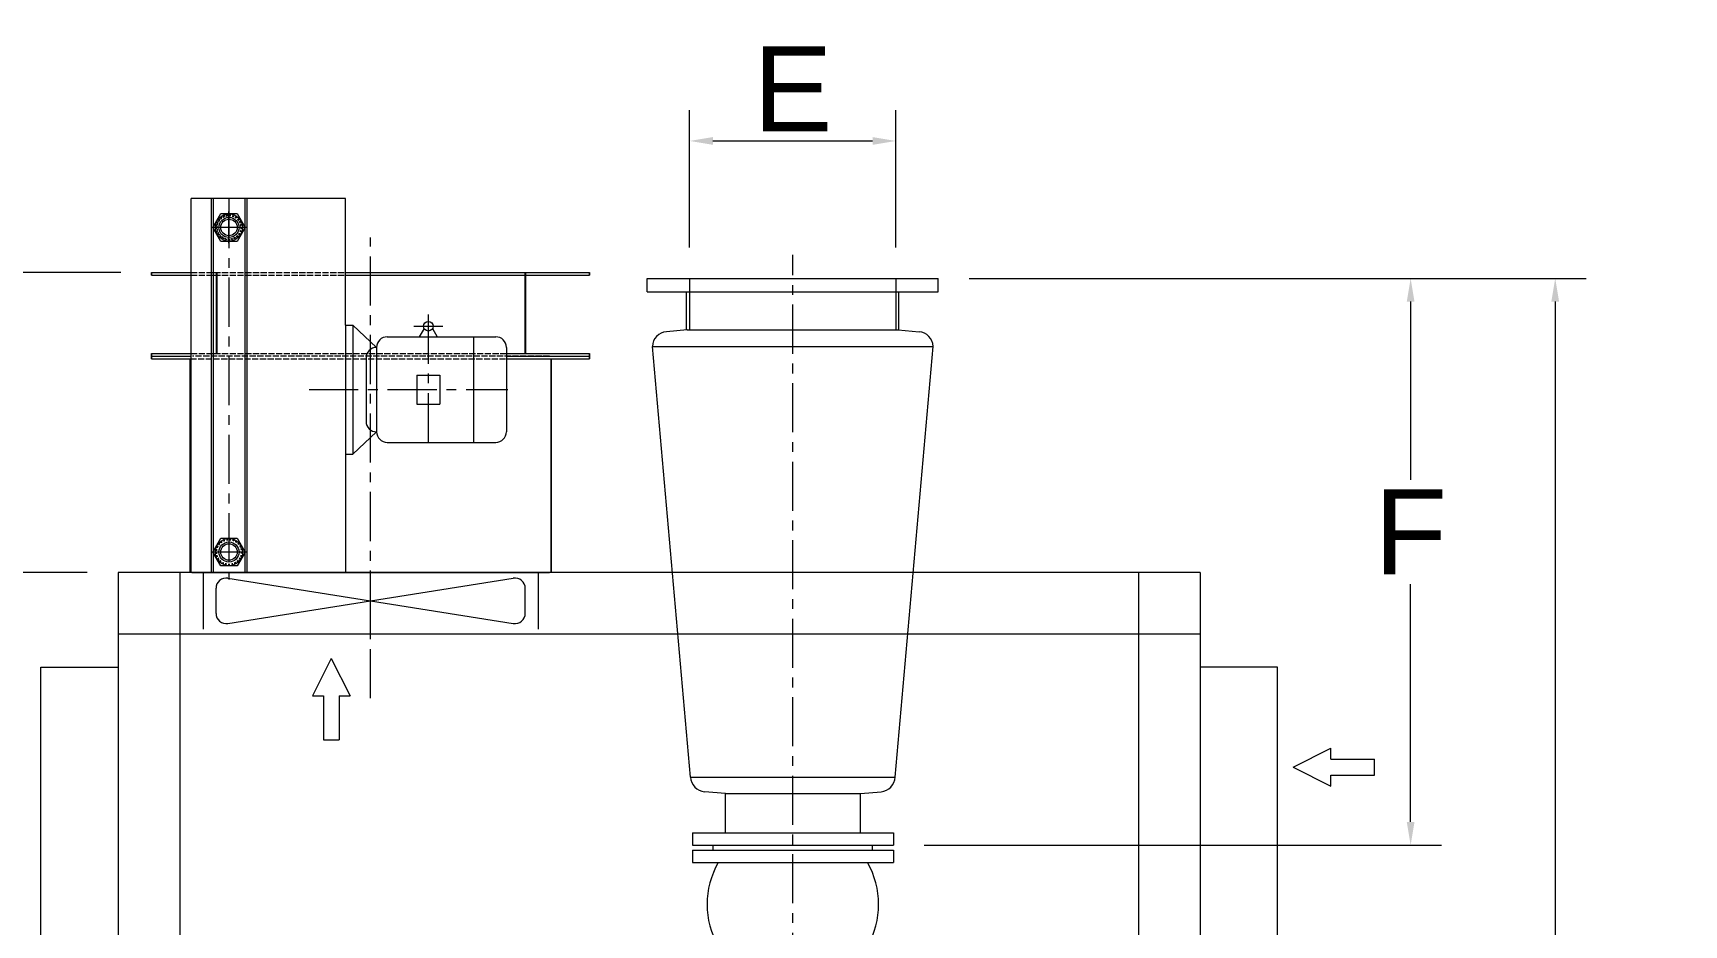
# Model space of a CAD drawing. Header units: millimetres. Extents: x 0 to 559189, y 1 to 426050.
# Drawn here: x 74784 to 156158, y 331993 to 375969 of the extents above; entities that cross this region are included whole.
import ezdxf

# ---------------------------------------------------------------- set-up
doc = ezdxf.new("R2010")
doc.units = ezdxf.units.MM
doc.header["$LTSCALE"] = 25.4
for name, pattern in [('ACAD_ISO02W100', [15, 12, -3]), ('CENTER', [50.8, 31.75, -6.35, 6.35, -6.35]), ('EB_DASH', [6, 3, -3])]:
    doc.linetypes.add(name, pattern=pattern)
doc.layers.get('Defpoints').update_dxf_attribs({"lineweight": 5})
for name, color, linetype, lineweight in [('CAXA0', 7, 'Continuous', 5), ('CAXA1', 5, 'CENTER', 5), ('CAXA2', 6, 'EB_DASH', 5)]:
    doc.layers.add(name, color=color, linetype=linetype, lineweight=lineweight)
doc.styles.add('Roman', font='arial.ttf')
doc.styles.get("Standard").update_dxf_attribs({"font": 'arial.ttf'})
doc.dimstyles.new('ISO-25', dxfattribs={"dimscale": 30, "dimtxt": 38.1, "dimasz": 38.1, "dimexe": 50.8, "dimexo": 50.8, "dimgap": 15.875, "dimtad": 1, "dimtih": 1, "dimtoh": 1, "dimdec": 1, "dimlfac": 0.03937, "dimdsep": 46, "dimtxsty": 'Standard', "dimcen": 63.5, "dimclrd": 7, "dimclre": 7, "dimclrt": 7, "dimadec": 0, "dimazin": 0, "dimtfac": 1, "dimtdec": 1, "dimtmove": 0, "dimatfit": 3, "dimfxl": 25.4, "dimlwd": 5, "dimlwe": 5, "dimarcsym": 0})

# ---------------------------------------------------------------- blocks, each defined once
blk = doc.blocks.new('*D13')
at = {"color": 7, "linetype": 'Continuous', "lineweight": 5, "transparency": 16777216}
for p, q in [((120928, 363871), (151336, 363871)), ((149812, 362728), (149812, 331477)), ((149812, 297175), (149812, 326245)), ((141824, 296032), (151336, 296032))]:
    blk.add_line(p, q, dxfattribs=at)
at = {"color": 7, "transparency": 16777216}
for points in [[(149621, 362728), (150002, 362728), (149812, 363871)], [(149621, 297175), (150002, 297175), (149812, 296032)]]:
    blk.add_solid(points, dxfattribs=at)
at = {"layer": 'Defpoints', "color": 0, "transparency": 16777216}
for p in [(119404, 363871), (149812, 363871), (140300, 296032)]:
    blk.add_point(p, dxfattribs=at)
at = {"color": 7, "lineweight": 5, "transparency": 16777216, "insert": (149812, 328861), "char_height": 4191, "attachment_point": 5, "style": 'Roman'}
blk.add_mtext('2671', dxfattribs=at)
blk = doc.blocks.new('*D3')
at = {"color": 7, "linetype": 'Continuous', "lineweight": 5, "transparency": 16777216}
for p, q in [((77456, 349372), (62835, 349372)), ((64359, 348229), (64359, 325872)), ((64359, 297175), (64359, 320640)), ((74916, 296032), (62835, 296032))]:
    blk.add_line(p, q, dxfattribs=at)
at = {"color": 7, "transparency": 16777216}
for points in [[(64169, 348229), (64550, 348229), (64359, 349372)], [(64169, 297175), (64550, 297175), (64359, 296032)]]:
    blk.add_solid(points, dxfattribs=at)
at = {"layer": 'Defpoints', "color": 0, "transparency": 16777216}
for p in [(78980, 349372), (64359, 296032), (76440, 296032)]:
    blk.add_point(p, dxfattribs=at)
at = {"color": 7, "lineweight": 5, "transparency": 16777216, "insert": (64359, 323256), "char_height": 4191, "attachment_point": 5, "style": 'Roman'}
blk.add_mtext('2100', dxfattribs=at)
blk = doc.blocks.new('*D14')
at = {"color": 7, "linetype": 'Continuous', "lineweight": 5, "transparency": 16777216}
for p, q in [((79107, 364154), (50959, 364154)), ((52483, 363011), (52483, 344493)), ((52483, 297175), (52483, 339261)), ((74916, 296032), (50959, 296032))]:
    blk.add_line(p, q, dxfattribs=at)
at = {"color": 7, "transparency": 16777216}
for points in [[(52293, 363011), (52674, 363011), (52483, 364154)], [(52293, 297175), (52674, 297175), (52483, 296032)]]:
    blk.add_solid(points, dxfattribs=at)
at = {"layer": 'Defpoints', "color": 0, "transparency": 16777216}
for p in [(80631, 364154), (52483, 296032), (76440, 296032)]:
    blk.add_point(p, dxfattribs=at)
at = {"color": 7, "lineweight": 5, "transparency": 16777216, "insert": (52483, 341877), "char_height": 4191, "attachment_point": 5, "style": 'Roman'}
blk.add_mtext('2682', dxfattribs=at)
blk = doc.blocks.new('*D4')
at = {"color": 7, "linetype": 'Continuous', "lineweight": 5, "transparency": 16777216}
for p, q in [((107149, 365395), (107149, 372171)), ((117309, 365395), (117309, 372171)), ((108292, 370647), (116166, 370647))]:
    blk.add_line(p, q, dxfattribs=at)
at = {"color": 7, "transparency": 16777216}
for points in [[(108292, 370838), (108292, 370457), (107149, 370647)], [(116166, 370838), (116166, 370457), (117309, 370647)]]:
    blk.add_solid(points, dxfattribs=at)
at = {"layer": 'Defpoints', "color": 0, "transparency": 16777216}
for p in [(117309, 370647), (107149, 363871), (117309, 363871)]:
    blk.add_point(p, dxfattribs=at)
at = {"color": 7, "lineweight": 5, "transparency": 16777216, "insert": (112229, 373219), "char_height": 4191, "attachment_point": 5, "style": 'Roman'}
blk.add_mtext('E', dxfattribs=at)
blk = doc.blocks.new('*D5')
at = {"color": 7, "linetype": 'Continuous', "lineweight": 5, "transparency": 16777216}
for p, q in [((120928, 363871), (144210, 363871)), ((142686, 362728), (142686, 353945)), ((142686, 337074), (142686, 348801)), ((118712, 335931), (144210, 335931))]:
    blk.add_line(p, q, dxfattribs=at)
at = {"color": 7, "transparency": 16777216}
for points in [[(142495, 362728), (142876, 362728), (142686, 363871)], [(142495, 337074), (142876, 337074), (142686, 335931)]]:
    blk.add_solid(points, dxfattribs=at)
at = {"layer": 'Defpoints', "color": 0, "transparency": 16777216}
for p in [(119404, 363871), (117188, 335931), (142686, 335931)]:
    blk.add_point(p, dxfattribs=at)
at = {"color": 7, "lineweight": 5, "transparency": 16777216, "insert": (142686, 351373), "char_height": 4191, "attachment_point": 5, "style": 'Roman'}
blk.add_mtext('F', dxfattribs=at)

msp = doc.modelspace()

# ---------------------------------------------------------------- linework, layer by layer
at = {"color": 7, "linetype": 'ACAD_ISO02W100', "lineweight": 5}
for p, q in [((82572.96, 364154.36), (90192.96, 364154.36)), ((82572.96, 364027.36), (90192.96, 364027.36)), ((82535.52, 359912.56), (98117.76, 359912.56)), ((82572.96, 360166.56), (98117.76, 360166.56)), ((100239.32, 360039.56), (82637.12, 360039.56))]:
    msp.add_line(p, q, dxfattribs=at)
at = {"color": 7, "lineweight": 5}
for p, q in [((83818.22, 364154.36), (83818.22, 360166.56)), ((83843.62, 364154.36), (83843.62, 360166.56)), ((99032.82, 364154.36), (99032.82, 360166.56)), ((99058.22, 364128.96), (99058.22, 360166.56)), ((105053.06, 363210.37), (105053.06, 363870.77)), ((105053.06, 363870.77), (119404.06, 363870.77)), ((107148.56, 363870.77), (107148.56, 361330.77)), ((117308.56, 363870.77), (117308.56, 361330.77)), ((119404.06, 363210.37), (119404.06, 363870.77)), ((105053.06, 363210.37), (119404.06, 363210.37)), ((106996.16, 361330.77), (106996.16, 363210.37)), ((117460.96, 361330.77), (117460.96, 363210.37)), ((83843.62, 361639.76), (83818.22, 361639.76)), ((83843.62, 361487.36), (83818.22, 361487.36)), ((83818.22, 361487.36), (83818.22, 360166.56)), ((83843.62, 361487.36), (83843.62, 360166.56)), ((107030.87, 361330.87), (106005.12, 361241.12)), ((107030.87, 361330.87), (117433.91, 361330.78)), ((117433.91, 361330.78), (118458.64, 361241.12)), ((105310.38, 360517.98), (119153.38, 360517.98)), ((107188.33, 339283.57), (105310.38, 360517.98)), ((117282.06, 339283.57), (119153.38, 360517.98)), ((78979.52, 349371.56), (78979.52, 296031.86)), ((132319.52, 349371.56), (78979.52, 349371.56)), ((82027.52, 349371.56), (82027.52, 296031.85)), ((82611.72, 349371.56), (100239.32, 349371.56)), ((129271.52, 349371.56), (129271.52, 296031.88)), ((132319.52, 349371.56), (132319.52, 296031.88)), ((132319.52, 346323.56), (78979.52, 346323.56)), ((75169.52, 300193.88), (75169.52, 344698.28)), ((75169.52, 344698.28), (78979.52, 344698.28)), ((136129.52, 344698.28), (132319.52, 344698.28)), ((136129.52, 299994.28), (136129.52, 344698.28)), ((107188.33, 339283.57), (117282.06, 339283.57)), ((108922.03, 338469.53), (107883.07, 338560.43)), ((115562.6, 338470.77), (116587.32, 338560.43)), ((108907.8, 338470.77), (115562.6, 338470.77)), ((108907.8, 336540.37), (108907.8, 338470.77)), ((115562.6, 336540.37), (115562.6, 338470.77)), ((107282.2, 336540.37), (117188.2, 336540.37)), ((107282.2, 336540.37), (107282.2, 335930.77)), ((117188.2, 336540.37), (117188.2, 335930.77)), ((107282.2, 335930.77), (117188.2, 335930.77)), ((107282.2, 335676.77), (117188.2, 335676.77)), ((107282.2, 335676.77), (107282.2, 335067.17)), ((108307.57, 335676.77), (108307.57, 335930.77)), ((116162.82, 335676.77), (116162.82, 335930.77)), ((117188.2, 335676.77), (117188.2, 335067.17)), ((107282.2, 335067.17), (117188.2, 335067.17))]:
    msp.add_line(p, q, dxfattribs=at)
at = {"color": 7, "linetype": 'Continuous', "lineweight": 5, "ltscale": 15}
for p, q in [((83170.52, 349371.56), (83170.52, 346577.56)), ((84393.34, 346855.64), (98457.69, 349093.48)), ((84393.34, 349093.48), (98457.69, 346855.64)), ((91425.52, 346577.56), (91425.52, 349371.56)), ((99680.52, 349371.56), (99680.52, 346577.56)), ((83805.52, 347357.33), (83805.52, 348591.79)), ((99045.52, 347357.33), (99045.52, 348591.79)), ((89486.04, 345127.61), (88556, 343283.55)), ((89486.04, 345127.61), (90416.07, 343283.55)), ((88556, 343283.55), (89094.19, 343283.55)), ((89094.19, 343283.55), (89094.19, 341119.43)), ((89877.88, 343283.55), (90416.07, 343283.55)), ((89877.88, 343283.55), (89877.88, 341119.43)), ((89094.19, 341119.43), (89877.88, 341119.43)), ((136899.95, 339772.82), (138744.01, 340702.85)), ((138744.01, 340164.67), (138744.01, 340702.85)), ((138744.01, 340164.67), (140908.13, 340164.67)), ((140908.13, 339380.98), (140908.13, 340164.67)), ((136899.95, 339772.82), (138744.01, 338842.79)), ((138744.01, 338842.79), (138744.01, 339380.98)), ((138744.01, 339380.98), (140908.13, 339380.98))]:
    msp.add_line(p, q, dxfattribs=at)
at = {"color": 7, "lineweight": 5}
for centre, radius, start, end in [((106071.53, 360482.02), 762, 95, 177.2956874), ((118392.23, 360482.02), 762, 2.7043126, 85), ((107949.48, 339319.53), 762, 182.7043126, 265), ((116520.91, 339319.53), 762, 275, 357.2956874), ((112105.42, 333009.77), 4100.03, 149.8807475, 210.1192525), ((112364.97, 333009.77), 4100.03, 329.8807475, 30.1192525)]:
    msp.add_arc(centre, radius, start, end, dxfattribs=at)
at = {"color": 7, "linetype": 'Continuous', "lineweight": 5, "ltscale": 15}
for centre, start, end in [((84313.52, 348591.79), 80.9592229, 180), ((98537.52, 348591.79), 0, 99.0407771), ((84313.52, 347357.33), 180, 279.0407771), ((98537.52, 347357.33), 260.9592229, 0)]:
    msp.add_arc(centre, 508, start, end, dxfattribs=at)
at = {"layer": 'CAXA0', "color": 7, "linetype": 'Continuous', "lineweight": 5}
for p, q in [((90192.96, 367811.96), (82572.96, 367811.96)), ((82572.96, 349371.56), (82572.96, 367811.96)), ((83567.14, 367811.96), (83567.14, 349364.49)), ((83668.74, 367811.96), (83668.74, 349364.49)), ((85218.18, 367811.96), (85218.18, 349364.49)), ((85319.78, 367811.96), (85319.78, 349364.49)), ((90192.96, 361563.65), (90192.96, 367811.96)), ((83651.56, 366382.67), (84047.51, 367068.47)), ((84047.51, 367068.47), (84839.4, 367068.47)), ((84839.4, 367068.47), (85235.35, 366382.67)), ((84047.51, 365696.87), (83651.56, 366382.67)), ((85235.35, 366382.67), (84839.4, 365696.87)), ((84839.4, 365696.87), (84047.51, 365696.87)), ((80630.52, 364154.36), (82572.96, 364154.36)), ((80630.52, 364027.36), (80630.52, 364154.36)), ((80630.52, 364154.36), (80630.52, 364027.36)), ((80630.52, 364027.36), (82572.96, 364027.36)), ((90192.96, 364154.36), (102220.52, 364154.36)), ((90192.96, 364027.36), (102220.52, 364027.36)), ((102220.52, 364027.36), (102220.52, 364154.36)), ((102220.52, 364154.36), (102220.52, 364027.36)), ((90192.96, 361563.65), (90548.56, 361563.65)), ((90192.96, 361563.65), (90192.96, 355213.65)), ((90548.56, 361563.65), (91719.12, 360471.45)), ((90548.56, 361563.65), (90548.56, 355213.65)), ((94062.35, 361394.32), (93823.15, 360992.15)), ((94472.96, 361394.32), (94712.15, 360992.15)), ((92239.82, 360992.15), (97597.06, 360992.15)), ((96492.16, 360992.15), (96492.16, 355785.15)), ((80630.52, 360166.56), (82572.96, 360166.56)), ((80630.52, 360039.56), (80630.52, 360166.56)), ((80630.52, 360166.56), (80630.52, 360039.56)), ((80630.52, 360039.56), (82572.96, 360039.56)), ((80630.52, 359912.56), (80630.52, 360039.56)), ((80630.52, 360039.56), (80630.52, 359912.56)), ((80630.52, 359912.56), (82535.52, 359912.56)), ((82535.52, 349371.56), (82535.52, 359912.56)), ((82535.52, 359912.56), (82535.52, 349371.56)), ((91198.42, 359950.75), (91198.42, 356826.55)), ((91719.12, 360471.45), (91719.12, 356305.85)), ((98117.76, 360471.45), (98117.76, 356305.85)), ((98117.76, 360166.56), (102220.52, 360166.56)), ((98117.76, 360039.56), (102220.52, 360039.56)), ((98117.76, 359912.56), (102220.52, 359912.56)), ((100315.52, 349371.56), (100315.52, 359912.56)), ((100315.52, 359912.56), (100315.52, 349371.56)), ((102220.52, 360039.56), (102220.52, 360166.56)), ((102220.52, 360166.56), (102220.52, 360039.56)), ((102220.52, 359912.56), (102220.52, 360039.56)), ((102220.52, 360039.56), (102220.52, 359912.56)), ((93698.69, 359099.85), (94836.61, 359099.85)), ((93698.69, 359099.85), (93698.69, 357677.45)), ((94836.61, 359099.85), (94836.61, 357677.45)), ((90192.96, 358541.05), (90192.96, 349371.56)), ((93698.69, 357677.45), (94836.61, 357677.45)), ((90548.56, 355213.65), (91719.12, 356305.85)), ((92239.82, 355785.15), (97597.06, 355785.15)), ((90192.96, 355213.65), (90548.56, 355213.65)), ((83651.56, 350380.67), (84047.51, 351066.47)), ((84047.51, 351066.47), (84839.4, 351066.47)), ((84839.4, 351066.47), (85235.35, 350380.67)), ((84047.51, 349694.87), (83651.56, 350380.67)), ((85235.35, 350380.67), (84839.4, 349694.87)), ((84839.4, 349694.87), (84047.51, 349694.87))]:
    msp.add_line(p, q, dxfattribs=at)
for centre, radius in [((84443.46, 366382.67), 673.1), ((84443.46, 366383.47), 495.3), ((84443.46, 366382.67), 406.4), ((94267.65, 361512.85), 237.07), ((84443.46, 350380.67), 673.1), ((84443.46, 350381.47), 495.3), ((84443.46, 350380.67), 406.4)]:
    msp.add_circle(centre, radius, dxfattribs=at)
for centre, start, end in [((92239.82, 360471.45), 90, 180), ((97597.06, 360471.45), 0, 90), ((91719.12, 359950.75), 90, 180), ((91719.12, 356826.55), 180, 270), ((92239.82, 356305.85), 180, 270), ((97597.06, 356305.85), 270, 0)]:
    msp.add_arc(centre, 520.7, start, end, dxfattribs=at)
at = {"layer": 'CAXA1', "linetype": 'CENTER', "lineweight": 5, "ltscale": 3}
for p, q in [((84443.46, 367779.48), (84443.46, 349024.11)), ((84443.46, 365601.38), (84443.46, 367165.57)), ((85319.78, 366382.67), (83567.14, 366382.67)), ((85317.26, 366382.67), (83591.15, 366382.67)), ((91425.52, 343179.5), (91425.52, 365885.87)), ((112228.55, 321448.7), (112228.55, 365033.33)), ((93556.45, 361512.85), (94978.85, 361512.85)), ((94267.65, 362085.62), (94267.65, 355658.15)), ((88389.56, 358388.65), (98193.96, 358388.65)), ((85319.78, 350380.67), (83567.14, 350380.67)), ((85317.26, 350380.67), (83591.15, 350380.67))]:
    msp.add_line(p, q, dxfattribs=at)
at = {"layer": 'CAXA2', "color": 7, "linetype": 'EB_DASH', "lineweight": 5}
for centre, radius in [((84443.46, 366382.67), 609.6), ((84443.46, 366382.67), 581.66), ((84443.46, 350380.67), 609.6)]:
    msp.add_circle(centre, radius, dxfattribs=at)

# ---------------------------------------------------------------- dimensions: what is measured, and where the dimension line sits
at = {"color": 7, "lineweight": 5}
dim = msp.add_linear_dim(base=(117308.57, 370647.48), p1=(107148.56, 363870.77), p2=(117308.57, 363870.77), text='E', dimstyle='ISO-25', override={"dimscale": 30, "dimtxt": 139.7, "dimpost": '\\X', "dimtxsty": 'Roman', "dimtmove": 1}, dxfattribs=at)
dim.commit()
dim.dimension.update_dxf_attribs({"geometry": '*D4', "text_midpoint": (112228.57, 370647.48), "dimtype": 160})
for base, p1, p2, override, picture, middle in [((52483.18, 296031.86), (80630.52, 364154.36), (76439.52, 296031.86), {"dimscale": 30, "dimtxt": 139.7, "dimpost": '\\X', "dimtxsty": 'Roman', "dimtmove": 1}, '*D14', (52483.18, 341877.15)), ((149811.52, 363870.77), (140299.59, 296031.67), (119404.06, 363870.77), {"dimscale": 30, "dimtxt": 139.7, "dimdec": 0, "dimpost": '\\X', "dimtxsty": 'Roman', "dimtmove": 1}, '*D13', (149811.52, 328860.65)), ((64359.42, 296031.86), (78979.52, 349371.56), (76439.52, 296031.86), {"dimscale": 30, "dimtxt": 139.7, "dimpost": '\\X', "dimtxsty": 'Roman', "dimtmove": 1}, '*D3', (64359.42, 323255.87))]:
    dim = msp.add_linear_dim(base=base, p1=p1, p2=p2, angle=90, dimstyle='ISO-25', override=override, dxfattribs=at)
    dim.commit()
    dim.dimension.update_dxf_attribs({"geometry": picture, "text_midpoint": middle, "dimtype": 160})
dim = msp.add_linear_dim(base=(142685.54, 335930.75), p1=(119404.06, 363870.77), p2=(117188.2, 335930.75), angle=90, text='F', dimstyle='ISO-25', override={"dimscale": 30, "dimtxt": 139.7, "dimpost": '\\X', "dimtxsty": 'Roman', "dimtmove": 1}, dxfattribs=at)
dim.commit()
dim.dimension.update_dxf_attribs({"geometry": '*D5', "text_midpoint": (142685.54, 351373.24), "dimtype": 160})

doc.saveas('drawing.dxf')
